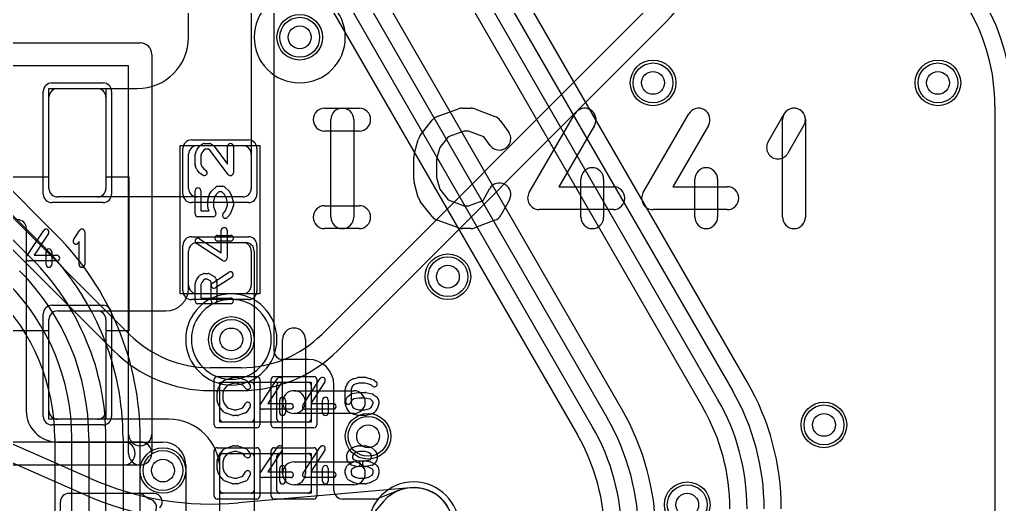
# Model space of a CAD drawing. Extents: x -1.5 to 30.7, y -0.5 to 30.
# Drawn here: x 14.94 to 23.54, y 11.3 to 15.56 of the extents above; entities that cross this region are included whole.
import ezdxf

# ---------------------------------------------------------------- set-up
doc = ezdxf.new("R2010")
doc.units = 0
for name, color, linetype in [('Hole', 1, 'CONTINUOUS'), ('L1', 3, 'CONTINUOUS'), ('L2', 3, 'CONTINUOUS'), ('L3', 3, 'CONTINUOUS'), ('L4', 3, 'CONTINUOUS'), ('MetalMask-A', 176, 'CONTINUOUS'), ('PartsArea-A', 111, 'CONTINUOUS'), ('PartsSilk-A', 221, 'CONTINUOUS'), ('Resist-A', 2, 'CONTINUOUS'), ('Resist-B', 2, 'CONTINUOUS'), ('Silk-A', 140, 'CONTINUOUS')]:
    doc.layers.add(name, color=color, linetype=linetype)

msp = doc.modelspace()

# ---------------------------------------------------------------- linework, layer by layer
at = {"layer": 'Hole'}
for centre in [(17.4, 15.4), (20.5, 15), (23, 15), (18.7, 13.3), (16.8, 12.75), (22, 12), (18, 11.9), (16.2, 11.6), (20.8, 11.3)]:
    msp.add_circle(centre, 0.1, dxfattribs=at)
at = {"layer": 'L1'}
for p, q in [((17.17504, 12.65004), (17.17504, 16.875)), ((16.425, 15.4), (16.425, 16.02503)), ((16.975, 16.02503), (16.975, 14.07497)), ((15.2, 14.07497), (15.2, 14.87503)), ((15.2, 14.075), (15.2, 14.875)), ((15.27497, 14.95), (15.975, 14.95)), ((15.275, 14.95), (15.625, 14.95)), ((15.7, 14.875), (15.7, 14.075)), ((16.5, 14.45), (16.9, 14.45)), ((16.425, 14.075), (16.425, 14.375)), ((16.975, 14.375), (16.975, 14.075)), ((16.90003, 14), (15.27497, 14)), ((15.625, 14), (15.275, 14)), ((16.9, 14), (16.5, 14)), ((14.99996, 13.72496), (14.99996, 12.125)), ((16.49997, 13.6), (16.92503, 13.6)), ((16.5, 13.6), (16.9, 13.6)), ((16.425, 13.2), (16.425, 13.52503)), ((16.425, 13.225), (16.425, 13.525)), ((16.975, 13.525), (16.975, 13.225)), ((17, 13.52503), (17, 10.27497)), ((16.9, 13.15), (16.5, 13.15)), ((15.27497, 13), (16.225, 13)), ((15.275, 13), (15.625, 13)), ((15.2, 12.12497), (15.2, 12.92503)), ((15.2, 12.125), (15.2, 12.925)), ((15.7, 12.925), (15.7, 12.125)), ((17.25, 12.2), (17.25, 12.75)), ((17.45, 12.75), (17.45, 12.2)), ((17.475, 12.57504), (17.25004, 12.57504)), ((16.7, 12.05), (16.7, 12.35)), ((16.725, 12.375), (16.975, 12.375)), ((17, 12.35), (17, 12.05)), ((17.2, 12.05), (17.2, 12.35)), ((17.225, 12.375), (17.475, 12.375)), ((17.35, 12.3), (17.875, 12.3)), ((17.5, 12.35), (17.5, 12.05)), ((17.70004, 11.42504), (17.70004, 12.35)), ((17.25, 11.575), (17.25, 12.2)), ((17.45, 12.2), (17.45, 11.575)), ((16.25, 12.05), (15.27497, 12.05)), ((15.625, 12.05), (15.275, 12.05)), ((17.875, 12.1), (17.35, 12.1)), ((16.975, 12.025), (16.725, 12.025)), ((17.475, 12.025), (17.225, 12.025)), ((15.275, 11.84996), (16.2, 11.84996)), ((16.7, 11.425), (16.7, 11.725)), ((16.725, 11.75), (16.975, 11.75)), ((17, 11.725), (17, 11.425)), ((17.2, 11.425), (17.2, 11.725)), ((17.225, 11.75), (17.475, 11.75)), ((17.5, 11.725), (17.5, 11.425)), ((16.4, 11.64996), (16.4, 10.92503)), ((17.35, 11.675), (17.875, 11.675)), ((16.7, 10.27497), (16.7, 11.6)), ((17.875, 11.475), (17.35, 11.475)), ((16.975, 11.4), (16.725, 11.4)), ((17.475, 11.4), (17.225, 11.4)), ((18.05997, 11.35004), (17.77504, 11.35004)), ((18.2739, 11.42654), (18.08743, 11.35525))]:
    msp.add_line(p, q, dxfattribs=at)
for centre in [(17.4, 15.4), (20.5, 15), (23, 15), (18.7, 13.3), (16.8, 12.75), (22, 12), (18, 11.9), (16.2, 11.6), (20.8, 11.3)]:
    msp.add_circle(centre, 0.2, dxfattribs=at)
for centre, radius, start, end in [((15.975, 15.4), 0.45, -90, 0), ((15.27497, 14.87503), 0.07497, 90, 180), ((15.275, 14.875), 0.075, 90, 180), ((15.625, 14.875), 0.075, 0, 90), ((16.5, 14.375), 0.075, 90, 180), ((16.9, 14.375), 0.075, 0, 90), ((15.275, 14.075), 0.075, 180, -90), ((15.27497, 14.07497), 0.07497, 180, -90), ((15.625, 14.075), 0.075, -90, 0), ((16.5, 14.075), 0.075, 180, -90), ((16.9, 14.075), 0.075, -90, 0), ((16.90003, 14.07497), 0.07497, -90, 0), ((14.92496, 13.72496), 0.075, 0, 90), ((16.49997, 13.52503), 0.07497, 90, 180), ((16.5, 13.525), 0.075, 90, 180), ((16.9, 13.525), 0.075, 0, 90), ((16.92503, 13.52503), 0.07497, 0, 90), ((16.225, 13.2), 0.2, -90, 0), ((16.5, 13.225), 0.075, 180, -90), ((16.9, 13.225), 0.075, -90, 0), ((15.27497, 12.92503), 0.07497, 90, 180), ((15.275, 12.925), 0.075, 90, 180), ((15.625, 12.925), 0.075, 0, 90), ((17.35, 12.75), 0.1, 0, 180), ((17.25004, 12.65004), 0.075, 180, -90), ((17.475, 12.35), 0.22504, 0, 90), ((16.725, 12.35), 0.025, 90, 180), ((16.975, 12.35), 0.025, 0, 90), ((17.225, 12.35), 0.025, 90, 180), ((17.35, 12.2), 0.1, 90, -90), ((17.35, 12.2), 0.1, 0, 180), ((17.475, 12.35), 0.025, 0, 90), ((17.875, 12.2), 0.1, -90, 90), ((15.275, 12.125), 0.27504, 180, -90), ((15.275, 12.125), 0.075, 180, -90), ((15.27497, 12.12497), 0.07497, 180, -90), ((15.625, 12.125), 0.075, -90, 0), ((17.35, 12.2), 0.1, 180, 0), ((16.25, 11.6), 0.45, 0, 90), ((16.725, 12.05), 0.025, 180, -90), ((16.975, 12.05), 0.025, -90, 0), ((17.225, 12.05), 0.025, 180, -90), ((17.475, 12.05), 0.025, -90, 0), ((16.2, 11.64996), 0.2, 0, 90), ((16.725, 11.725), 0.025, 90, 180), ((16.975, 11.725), 0.025, 0, 90), ((17.225, 11.725), 0.025, 90, 180), ((17.475, 11.725), 0.025, 0, 90), ((17.35, 11.575), 0.1, 90, -90), ((17.875, 11.575), 0.1, -90, 90), ((17.35, 11.575), 0.1, 180, 0), ((18.4, 11.1), 0.35004, 24.584567, 110.650876), ((16.725, 11.425), 0.025, 180, -90), ((16.975, 11.425), 0.025, -90, 0), ((17.225, 11.425), 0.025, 180, -90), ((17.475, 11.425), 0.025, -90, 0), ((17.77504, 11.42504), 0.075, 180, -90), ((18.05997, 11.42504), 0.075, -90, -68.522044), ((18.24817, 11.49699), 0.075, -69.936615, -68.326261), ((18.36427, 11.19339), 0.25005, 110.563554, 110.703549), ((18.2501, 11.49773), 0.075, -69.43859, -69.349176)]:
    msp.add_arc(centre, radius, start, end, dxfattribs=at)
at = {"layer": 'L2'}
for p, q in [((20.46066, 15.66204), (17.59289, 12.79427)), ((17.73434, 12.65282), (20.60211, 15.52059)), ((15.90711, 12.79427), (13.99289, 14.70849)), ((13.85144, 14.56704), (15.76566, 12.65282)), ((15.56491, 11.5294), (11.94071, 13.12051)), ((11.8804, 12.98313), (15.5046, 11.39202)), ((16.88579, 12.50138), (16.61421, 12.50138)), ((16.61421, 12.30134), (16.88579, 12.30134)), ((18.36931, 11.44869), (16.86253, 11.31607))]:
    msp.add_line(p, q, dxfattribs=at)
for centre in [(20.5, 15), (23, 15), (18.7, 13.3), (16.8, 12.75), (22, 12), (18, 11.9), (16.2, 11.6), (20.8, 11.3)]:
    msp.add_circle(centre, 0.2, dxfattribs=at)
for centre, radius, start, end in [((19.4, 16.7227), 1.70004, -45, 0), ((17.4, 15.4), 0.40004, 90, -90), ((17.4, 15.4), 0.40004, -90, 90), ((16.61421, 13.50138), 1, -134.999595, -90), ((16.88578, 13.50138), 1, -89.999427, -45), ((16.61422, 13.50138), 1.20004, -135, -90.000477), ((16.88579, 13.50138), 1.20004, -90, -45.000338), ((16.63017, 13.95582), 2.64996, -113.702694, -84.969591), ((18.4, 11.1), 0.35004, -84.970065, 95.029935), ((16.63017, 13.95582), 2.8, -113.702659, -84.969731)]:
    msp.add_arc(centre, radius, start, end, dxfattribs=at)
at = {"layer": 'L3'}
for centre in [(17.4, 15.4), (20.5, 15), (23, 15), (18.7, 13.3), (22, 12), (18, 11.9), (16.2, 11.6), (20.8, 11.3)]:
    msp.add_circle(centre, 0.2, dxfattribs=at)
for centre, start, end in [((16.8, 12.75), 90, -90), ((16.8, 12.75), -90, 90), ((18.4, 11.1), 90, -90), ((18.4, 11.1), -90, 90)]:
    msp.add_arc(centre, 0.40004, start, end, dxfattribs=at)
at = {"layer": 'L4'}
for p, q in [((21.32694, 12.37665), (18.62886, 17.04985)), ((18.49893, 16.97481), (21.197, 12.3016)), ((21.0671, 12.2266), (18.36902, 16.89981)), ((18.23908, 16.82479), (20.93716, 12.15157)), ((20.22694, 12.1374), (17.66284, 16.57856)), ((19.9671, 11.98736), (17.403, 16.42853)), ((17.5329, 16.50353), (20.097, 12.06236)), ((17.27306, 16.35349), (19.83716, 11.91233)), ((15.26047, 13.66995), (12.84491, 16.08549)), ((12.73882, 15.9794), (15.15437, 13.56385)), ((15.04831, 13.45779), (12.63275, 15.87333)), ((23.49996, 14.7964), (23.49996, 3.21379)), ((15.24991, 11.88446), (15.24991, 10.90622)), ((15.39995, 10.67495), (15.39995, 11.88446)), ((15.54995, 11.88446), (15.54995, 10.67495)), ((15.69999, 10.36673), (15.69999, 11.88448)), ((15.84999, 11.88448), (15.84999, 10.36673)), ((16.00003, 10.36673), (16.00003, 11.88448)), ((18.13548, 11.32925), (15.53547, 8.32925))]:
    msp.add_line(p, q, dxfattribs=at)
for centre in [(17.4, 15.4), (20.5, 15), (23, 15), (18.7, 13.3), (16.8, 12.75), (22, 12), (18, 11.9), (16.2, 11.6), (20.8, 11.3)]:
    msp.add_circle(centre, 0.2, dxfattribs=at)
for centre, radius, start, end in [((21.8, 14.7964), 1.85, 0, 29.999953), ((21.8, 14.7964), 1.69996, 0, 29.999684), ((13.47499, 11.88448), 2.52504, 0, 44.99984), ((13.47499, 11.88448), 2.375, 0, 44.999829), ((13.47499, 11.88448), 2.225, 0, 44.999818), ((13.47495, 11.88446), 2.075, 0, 45.000195), ((13.47495, 11.88446), 1.925, 0, 45.00021), ((13.47495, 11.88446), 1.77496, 0, 45.000228), ((16.8, 12.75), 0.35004, 90, -90), ((16.8, 12.75), 0.35004, -90, 90), ((19.4, 11.2641), 2.075, 0, 30.000012), ((19.39999, 11.26412), 2.22505, -0.000515, 30.000109), ((19.4, 11.2641), 1.925, 0, 29.999984), ((18.29999, 11.02487), 2.22505, -0.000258, 30.000109), ((19.4, 11.2641), 1.77496, 0, 29.999728), ((18.3, 11.02486), 2.075, 0, 30.000012), ((18.3, 11.02486), 1.925, 0, 29.999984), ((18.3, 11.02486), 1.77496, 0, 29.999728), ((18.40003, 11.10003), 0.35004, -40.920156, 139.092626)]:
    msp.add_arc(centre, radius, start, end, dxfattribs=at)
at = {"layer": 'MetalMask-A'}
for p, q in [((15.2, 14.075), (15.2, 14.875)), ((15.275, 14.95), (15.625, 14.95)), ((15.7, 14.875), (15.7, 14.075)), ((16.5, 14.45), (16.9, 14.45)), ((16.425, 14.075), (16.425, 14.375)), ((16.975, 14.375), (16.975, 14.075)), ((15.625, 14), (15.275, 14)), ((16.9, 14), (16.5, 14)), ((16.5, 13.6), (16.9, 13.6)), ((16.425, 13.225), (16.425, 13.525)), ((16.975, 13.525), (16.975, 13.225)), ((16.9, 13.15), (16.5, 13.15)), ((15.275, 13), (15.625, 13)), ((15.2, 12.125), (15.2, 12.925)), ((15.7, 12.925), (15.7, 12.125)), ((16.7, 12.05), (16.7, 12.35)), ((16.725, 12.375), (16.975, 12.375)), ((17, 12.35), (17, 12.05)), ((17.2, 12.05), (17.2, 12.35)), ((17.225, 12.375), (17.475, 12.375)), ((17.5, 12.35), (17.5, 12.05)), ((15.625, 12.05), (15.275, 12.05)), ((16.975, 12.025), (16.725, 12.025)), ((17.475, 12.025), (17.225, 12.025)), ((16.7, 11.425), (16.7, 11.725)), ((16.725, 11.75), (16.975, 11.75)), ((17, 11.725), (17, 11.425)), ((17.2, 11.425), (17.2, 11.725)), ((17.225, 11.75), (17.475, 11.75)), ((17.5, 11.725), (17.5, 11.425)), ((16.975, 11.4), (16.725, 11.4)), ((17.475, 11.4), (17.225, 11.4))]:
    msp.add_line(p, q, dxfattribs=at)
for centre, radius, start, end in [((15.275, 14.875), 0.075, 90, 180), ((15.625, 14.875), 0.075, 0, 90), ((16.5, 14.375), 0.075, 90, 180), ((16.9, 14.375), 0.075, 0, 90), ((15.275, 14.075), 0.075, 180, -90), ((15.625, 14.075), 0.075, -90, 0), ((16.5, 14.075), 0.075, 180, -90), ((16.9, 14.075), 0.075, -90, 0), ((16.5, 13.525), 0.075, 90, 180), ((16.9, 13.525), 0.075, 0, 90), ((16.5, 13.225), 0.075, 180, -90), ((16.9, 13.225), 0.075, -90, 0), ((15.275, 12.925), 0.075, 90, 180), ((15.625, 12.925), 0.075, 0, 90), ((16.725, 12.35), 0.025, 90, 180), ((16.975, 12.35), 0.025, 0, 90), ((17.225, 12.35), 0.025, 90, 180), ((17.475, 12.35), 0.025, 0, 90), ((15.275, 12.125), 0.075, 180, -90), ((15.625, 12.125), 0.075, -90, 0), ((16.725, 12.05), 0.025, 180, -90), ((16.975, 12.05), 0.025, -90, 0), ((17.225, 12.05), 0.025, 180, -90), ((17.475, 12.05), 0.025, -90, 0), ((16.725, 11.725), 0.025, 90, 180), ((16.975, 11.725), 0.025, 0, 90), ((17.225, 11.725), 0.025, 90, 180), ((17.475, 11.725), 0.025, 0, 90), ((16.725, 11.425), 0.025, 180, -90), ((16.975, 11.425), 0.025, -90, 0), ((17.225, 11.425), 0.025, 180, -90), ((17.475, 11.425), 0.025, -90, 0)]:
    msp.add_arc(centre, radius, start, end, dxfattribs=at)
at = {"layer": 'PartsArea-A'}
for p, q in [((15.2, 14.175), (15.2, 14.95)), ((15.2, 14.95), (15.7, 14.95)), ((15.7, 14.95), (15.7, 14.175)), ((16.35, 13.15), (16.35, 14.45)), ((16.35, 14.45), (17.05, 14.45)), ((17.05, 14.45), (17.05, 13.15)), ((14.7, 14.175), (15.2, 14.175)), ((15.7, 14.175), (15.9, 14.175)), ((15.9, 14.175), (15.9, 12.825)), ((17.05, 13.15), (16.35, 13.15)), ((15.2, 12.825), (14.4, 12.825)), ((15.2, 12.05), (15.2, 12.825)), ((15.9, 12.825), (15.7, 12.825)), ((15.7, 12.825), (15.7, 12.05)), ((16.7, 12.025), (16.7, 12.375)), ((16.7, 12.375), (17.5, 12.375)), ((17.5, 12.375), (17.5, 12.025)), ((15.7, 12.05), (15.2, 12.05)), ((17.5, 12.025), (16.7, 12.025)), ((16.7, 11.4), (16.7, 11.75)), ((16.7, 11.75), (17.5, 11.75)), ((17.5, 11.75), (17.5, 11.4)), ((17.5, 11.4), (16.7, 11.4))]:
    msp.add_line(p, q, dxfattribs=at)
at = {"layer": 'PartsSilk-A'}
for p, q in [((13.6, 15.3516), (16, 15.3516)), ((16.1016, 15.25), (16.1016, 11.75)), ((15.8984, 15.1484), (13.7016, 15.1484)), ((15.8984, 11.75), (15.8984, 15.1484)), ((16.4983, 14.41331), (16.52052, 14.44387)), ((16.52749, 14.45037), (16.54971, 14.46426)), ((16.56296, 14.46806), (16.60741, 14.46806)), ((16.62066, 14.46426), (16.64288, 14.45037)), ((16.64961, 14.4442), (16.76759, 14.28733)), ((16.76759, 14.28733), (16.76759, 14.44306)), ((16.81759, 14.44306), (16.81759, 14.2125)), ((16.48241, 14.28472), (16.48241, 14.37083)), ((16.4842, 14.38011), (16.49531, 14.40789)), ((16.54057, 14.38643), (16.53241, 14.36602)), ((16.53241, 14.36602), (16.53241, 14.28912)), ((16.55811, 14.41054), (16.54057, 14.38643)), ((16.57013, 14.41806), (16.55811, 14.41054)), ((16.60024, 14.41806), (16.57013, 14.41806)), ((16.61244, 14.41043), (16.60024, 14.41806)), ((16.77261, 14.19747), (16.61244, 14.41043)), ((16.49503, 14.24563), (16.48392, 14.27618)), ((16.53241, 14.28912), (16.54061, 14.26658)), ((16.52122, 14.21077), (16.499, 14.23855)), ((16.54971, 14.1913), (16.52749, 14.20519)), ((16.54061, 14.26658), (16.5576, 14.24533)), ((16.5576, 14.24533), (16.57621, 14.2337)), ((16.48241, 13.85139), (16.48241, 14.05417)), ((16.53241, 14.05417), (16.53241, 13.87639)), ((16.59427, 13.97134), (16.60538, 14.01578)), ((16.60883, 14.02359), (16.62735, 14.05137)), ((16.63125, 14.05593), (16.66458, 14.08649)), ((16.66727, 14.02112), (16.65283, 13.99946)), ((16.69121, 14.04306), (16.66727, 14.02112)), ((16.68148, 14.09306), (16.72593, 14.09306)), ((16.7162, 14.04306), (16.69121, 14.04306)), ((16.73921, 14.02196), (16.7162, 14.04306)), ((16.75797, 13.98678), (16.73921, 14.02196)), ((16.74283, 14.08649), (16.77616, 14.05593)), ((16.78132, 14.04926), (16.80354, 14.00759)), ((16.59352, 13.90972), (16.59352, 13.96528)), ((16.65283, 13.99946), (16.64352, 13.9622)), ((16.64352, 13.9622), (16.64352, 13.91432)), ((16.7484, 13.87784), (16.76759, 13.92821)), ((16.76759, 13.94831), (16.75797, 13.98678)), ((16.76759, 13.92821), (16.76759, 13.94831)), ((16.80573, 14.00189), (16.81684, 13.95745)), ((16.81759, 13.95139), (16.81759, 13.92361)), ((16.53241, 13.87639), (16.60446, 13.87639)), ((16.60446, 13.87639), (16.59516, 13.90082)), ((16.64352, 13.91432), (16.6641, 13.86029)), ((16.72863, 13.85312), (16.7484, 13.87784)), ((16.78989, 13.84966), (16.76767, 13.82188)), ((16.81595, 13.91471), (16.79373, 13.85638)), ((16.64074, 13.82639), (16.50741, 13.82639)), ((15.00407, 13.47663), (15.15407, 13.70626)), ((15.19593, 13.67892), (15.07119, 13.48796)), ((15.41513, 13.6247), (15.46791, 13.70618)), ((15.51389, 13.69259), (15.51389, 13.40741)), ((16.71204, 13.50869), (16.71204, 13.70694)), ((16.76204, 13.70694), (16.76204, 13.4625)), ((15.46389, 13.60801), (15.45709, 13.59752)), ((15.46389, 13.40741), (15.46389, 13.60801)), ((16.72337, 13.44157), (16.49374, 13.59157)), ((16.52108, 13.63343), (16.71204, 13.50869)), ((16.68148, 13.6625), (16.79259, 13.6625)), ((16.79259, 13.6125), (16.68148, 13.6125)), ((15.175, 13.40741), (15.175, 13.51852)), ((15.225, 13.51852), (15.225, 13.40741)), ((15.26944, 13.43796), (15.025, 13.43796)), ((15.07119, 13.48796), (15.26944, 13.48796)), ((16.52956, 13.31542), (16.55178, 13.32653)), ((16.56296, 13.32917), (16.5963, 13.32917)), ((16.60955, 13.32537), (16.65399, 13.29759)), ((16.63447, 13.24453), (16.77891, 13.33898)), ((16.48456, 13.24765), (16.49567, 13.27265)), ((16.4983, 13.2772), (16.52052, 13.30776)), ((16.54029, 13.24993), (16.53241, 13.2322)), ((16.55737, 13.27343), (16.54029, 13.24993)), ((16.56886, 13.27917), (16.55737, 13.27343)), ((16.58913, 13.27917), (16.56886, 13.27917)), ((16.61913, 13.26042), (16.58913, 13.27917)), ((16.62315, 13.24533), (16.61913, 13.26042)), ((16.62315, 13.0875), (16.62315, 13.24533)), ((16.80627, 13.29714), (16.66183, 13.20269)), ((16.6649, 13.28283), (16.67231, 13.25505)), ((16.67315, 13.24861), (16.67315, 13.0875)), ((16.48241, 13.0875), (16.48241, 13.2375)), ((16.53241, 13.2322), (16.53241, 13.1125)), ((16.53241, 13.1125), (16.79259, 13.1125)), ((16.79259, 13.0625), (16.50741, 13.0625)), ((16.69508, 12.34239), (16.73397, 12.38683)), ((16.74516, 12.39418), (16.8146, 12.4164)), ((16.82222, 12.41759), (16.85, 12.41759)), ((16.8579, 12.41631), (16.92457, 12.39409)), ((16.93588, 12.38637), (16.96365, 12.35304)), ((17.05407, 12.17663), (17.20407, 12.40626)), ((17.42907, 12.17663), (17.57907, 12.40626)), ((17.81889, 12.36315), (17.83278, 12.38167)), ((17.84004, 12.38818), (17.86504, 12.40299)), ((17.87091, 12.40552), (17.9098, 12.41663)), ((17.91667, 12.41759), (17.975, 12.41759)), ((17.98187, 12.41663), (18.02076, 12.40552)), ((18.02317, 12.40469), (18.05095, 12.39358)), ((18.05729, 12.38989), (18.07118, 12.37878)), ((16.67614, 12.28894), (16.69003, 12.33339)), ((16.73618, 12.31344), (16.725, 12.27766)), ((16.76702, 12.34868), (16.73618, 12.31344)), ((16.82612, 12.36759), (16.76702, 12.34868)), ((16.84594, 12.36759), (16.82612, 12.36759)), ((16.90202, 12.3489), (16.84594, 12.36759)), ((16.92523, 12.32104), (16.90202, 12.3489)), ((17.24593, 12.37892), (17.12119, 12.18796)), ((17.62093, 12.37892), (17.49619, 12.18796)), ((17.8, 12.18519), (17.8, 12.31481)), ((17.80192, 12.32442), (17.81581, 12.35776)), ((17.86077, 12.33565), (17.85, 12.30981)), ((17.85, 12.30981), (17.85, 12.19019)), ((17.8698, 12.34769), (17.86077, 12.33565)), ((17.88775, 12.35833), (17.8698, 12.34769)), ((17.92017, 12.36759), (17.88775, 12.35833)), ((17.9715, 12.36759), (17.92017, 12.36759)), ((18.00579, 12.35779), (17.9715, 12.36759)), ((18.02895, 12.34853), (18.00579, 12.35779)), ((18.03994, 12.33974), (18.02895, 12.34853)), ((16.675, 12.21852), (16.675, 12.28148)), ((16.69003, 12.16661), (16.67614, 12.21106)), ((16.725, 12.27766), (16.725, 12.22234)), ((16.725, 12.22234), (16.73618, 12.18656)), ((17.225, 12.10741), (17.225, 12.21852)), ((17.275, 12.21852), (17.275, 12.10741)), ((17.6, 12.10741), (17.6, 12.21852)), ((17.65, 12.21852), (17.65, 12.10741)), ((17.8038, 12.22066), (17.81769, 12.24288)), ((17.82228, 12.24832), (17.84728, 12.27054)), ((17.85818, 12.21333), (17.8462, 12.19416)), ((17.87485, 12.22814), (17.85818, 12.21333)), ((17.86041, 12.27661), (17.91319, 12.28402)), ((17.91842, 12.23426), (17.87485, 12.22814)), ((17.91667, 12.28426), (17.975, 12.28426)), ((17.97252, 12.23426), (17.91842, 12.23426)), ((18.02017, 12.22473), (17.97252, 12.23426)), ((17.9799, 12.28377), (18.03546, 12.27266)), ((18.03687, 12.21236), (18.02017, 12.22473)), ((18.04444, 12.20024), (18.03687, 12.21236)), ((18.04544, 12.26824), (18.07044, 12.24972)), ((18.07676, 12.24287), (18.09064, 12.22065)), ((16.73397, 12.11317), (16.69508, 12.15761)), ((16.73618, 12.18656), (16.76702, 12.15132)), ((16.76702, 12.15132), (16.82612, 12.13241)), ((16.82612, 12.13241), (16.84594, 12.13241)), ((16.84594, 12.13241), (16.90023, 12.1505)), ((16.90023, 12.1505), (16.92324, 12.18732)), ((16.96564, 12.16082), (16.93787, 12.11638)), ((17.31944, 12.13796), (17.075, 12.13796)), ((17.12119, 12.18796), (17.31944, 12.18796)), ((17.69444, 12.13796), (17.45, 12.13796)), ((17.49619, 12.18796), (17.69444, 12.18796)), ((17.81581, 12.14224), (17.80192, 12.17558)), ((17.83158, 12.11638), (17.81769, 12.1386)), ((17.85, 12.19019), (17.86118, 12.16336)), ((17.86118, 12.16336), (17.86992, 12.14937)), ((17.86992, 12.14937), (17.88633, 12.14208)), ((17.88633, 12.14208), (17.92017, 12.13241)), ((17.92017, 12.13241), (17.9715, 12.13241)), ((17.9715, 12.13241), (18.00579, 12.14221)), ((18.00579, 12.14221), (18.0248, 12.14981)), ((18.0248, 12.14981), (18.03327, 12.16336)), ((18.03327, 12.16336), (18.04444, 12.19019)), ((18.04444, 12.19019), (18.04444, 12.20024)), ((18.07676, 12.1386), (18.06287, 12.11638)), ((18.09252, 12.17558), (18.07864, 12.14224)), ((18.09444, 12.20741), (18.09444, 12.18519)), ((16.8146, 12.0836), (16.74516, 12.10582)), ((16.85, 12.08241), (16.82222, 12.08241)), ((16.92457, 12.10591), (16.8579, 12.08369)), ((17.86763, 12.09567), (17.84263, 12.10678)), ((17.9098, 12.08337), (17.87091, 12.09448)), ((17.975, 12.08241), (17.91667, 12.08241)), ((18.02076, 12.09448), (17.98187, 12.08337)), ((18.05095, 12.10642), (18.02317, 12.09531)), ((13.7016, 11.8516), (16, 11.8516)), ((16.69508, 11.74239), (16.73397, 11.78683)), ((16.74516, 11.79418), (16.8146, 11.8164)), ((16.82222, 11.81759), (16.85, 11.81759)), ((16.8579, 11.81631), (16.92457, 11.79409)), ((16.93588, 11.78637), (16.96365, 11.75304)), ((17.05407, 11.57663), (17.20407, 11.80626)), ((17.24593, 11.77892), (17.12119, 11.58796)), ((17.42907, 11.57663), (17.57907, 11.80626)), ((17.62093, 11.77892), (17.49619, 11.58796)), ((17.83617, 11.77795), (17.86117, 11.80017)), ((17.87091, 11.80552), (17.9098, 11.81663)), ((17.91667, 11.81759), (17.975, 11.81759)), ((17.98187, 11.81663), (18.02076, 11.80552)), ((18.02951, 11.801), (18.05729, 11.77878)), ((16.67614, 11.68894), (16.69003, 11.73339)), ((16.73618, 11.71344), (16.725, 11.67766)), ((16.76702, 11.74868), (16.73618, 11.71344)), ((16.82612, 11.76759), (16.76702, 11.74868)), ((16.84594, 11.76759), (16.82612, 11.76759)), ((16.90202, 11.7489), (16.84594, 11.76759)), ((16.92523, 11.72104), (16.90202, 11.7489)), ((17.81389, 11.7037), (17.81389, 11.73704)), ((17.81769, 11.75029), (17.83158, 11.77251)), ((17.87207, 11.74296), (17.86389, 11.72987)), ((17.86389, 11.72987), (17.86389, 11.71087)), ((17.86389, 11.71087), (17.87247, 11.69715)), ((17.89013, 11.75901), (17.87207, 11.74296)), ((17.87247, 11.69715), (17.87682, 11.6928)), ((17.87682, 11.6928), (17.90884, 11.68426)), ((17.92017, 11.76759), (17.89013, 11.75901)), ((17.9715, 11.76759), (17.92017, 11.76759)), ((17.9701, 11.68377), (18.01824, 11.6934)), ((18.0022, 11.75882), (17.9715, 11.76759)), ((18.02273, 11.7424), (18.0022, 11.75882)), ((18.01824, 11.6934), (18.02198, 11.69715)), ((18.02198, 11.69715), (18.03056, 11.71087)), ((18.03056, 11.72987), (18.02273, 11.7424)), ((18.03056, 11.71087), (18.03056, 11.72987)), ((18.06287, 11.77251), (18.07676, 11.75029)), ((18.08056, 11.73704), (18.08056, 11.7037)), ((16, 11.6484), (13.6, 11.6484)), ((16.675, 11.61852), (16.675, 11.68148)), ((16.69003, 11.56661), (16.67614, 11.61106)), ((16.725, 11.67766), (16.725, 11.62234)), ((16.725, 11.62234), (16.73618, 11.58656)), ((17.225, 11.50741), (17.225, 11.61852)), ((17.275, 11.61852), (17.275, 11.50741)), ((17.6, 11.50741), (17.6, 11.61852)), ((17.65, 11.61852), (17.65, 11.50741)), ((17.8, 11.57407), (17.8, 11.60741)), ((17.8038, 11.62066), (17.81769, 11.64288)), ((17.83158, 11.66823), (17.81769, 11.69045)), ((17.82649, 11.65134), (17.86538, 11.67356)), ((17.84621, 11.65269), (17.8351, 11.6638)), ((17.85675, 11.61104), (17.85, 11.60024)), ((17.88736, 11.62853), (17.85675, 11.61104)), ((17.89912, 11.6351), (17.85745, 11.64621)), ((17.87134, 11.67601), (17.89912, 11.68342)), ((17.912, 11.6351), (17.88736, 11.62853)), ((17.98283, 11.63426), (17.90556, 11.63426)), ((17.90884, 11.68426), (17.98611, 11.68426)), ((18.03546, 11.64586), (17.9799, 11.63475)), ((18.00467, 11.62844), (17.98283, 11.63426)), ((17.99255, 11.68342), (18.02033, 11.67601)), ((18.0379, 11.61072), (18.00467, 11.62844)), ((18.02565, 11.67391), (18.06732, 11.65169)), ((18.04444, 11.60024), (18.0379, 11.61072)), ((18.05935, 11.6638), (18.04824, 11.65269)), ((18.07676, 11.69045), (18.06287, 11.66823)), ((18.07676, 11.64287), (18.09064, 11.62065)), ((18.09444, 11.60741), (18.09444, 11.57407)), ((16.73397, 11.51317), (16.69508, 11.55761)), ((16.73618, 11.58656), (16.76702, 11.55132)), ((16.76702, 11.55132), (16.82612, 11.53241)), ((16.82612, 11.53241), (16.84594, 11.53241)), ((16.84594, 11.53241), (16.90023, 11.5505)), ((16.90023, 11.5505), (16.92324, 11.58732)), ((16.96564, 11.56082), (16.93787, 11.51638)), ((17.31944, 11.53796), (17.075, 11.53796)), ((17.12119, 11.58796), (17.31944, 11.58796)), ((17.69444, 11.53796), (17.45, 11.53796)), ((17.49619, 11.58796), (17.69444, 11.58796)), ((17.81581, 11.53112), (17.80192, 11.56445)), ((17.85, 11.60024), (17.85, 11.57907)), ((17.85, 11.57907), (17.85869, 11.55822)), ((17.85869, 11.55822), (17.88756, 11.54173)), ((17.88756, 11.54173), (17.92017, 11.53241)), ((17.92017, 11.53241), (17.9715, 11.53241)), ((17.9715, 11.53241), (18.00447, 11.54183)), ((18.00447, 11.54183), (18.03592, 11.5586)), ((18.03592, 11.5586), (18.04444, 11.57907)), ((18.04444, 11.57907), (18.04444, 11.60024)), ((18.09252, 11.56446), (18.07864, 11.53113)), ((16.8146, 11.4836), (16.74516, 11.50582)), ((16.85, 11.48241), (16.82222, 11.48241)), ((16.92457, 11.50591), (16.8579, 11.48369)), ((17.86538, 11.49681), (17.82649, 11.51903)), ((17.9098, 11.48337), (17.87091, 11.49448)), ((17.975, 11.48241), (17.91667, 11.48241)), ((18.02076, 11.49448), (17.98187, 11.48337)), ((18.06732, 11.51868), (18.02565, 11.49646)), ((15.375, 11.4), (16.11893, 11.4)), ((15.3, 10.58107), (15.3, 11.325))]:
    msp.add_line(p, q, dxfattribs=at)
for centre, radius, start, end in [((16, 15.25), 0.1016, 0, 90), ((16.54074, 14.42917), 0.025, 122.005383, 143.979316), ((16.56296, 14.44306), 0.025, 90, 122.010019), ((16.60741, 14.44306), 0.025, 57.994617, 90), ((16.62963, 14.42917), 0.025, 36.952397, 57.989981), ((16.79259, 14.44306), 0.025, 0, 180), ((16.50741, 14.37083), 0.025, 158.207103, 180), ((16.51852, 14.39861), 0.025, 143.982737, 158.202147), ((16.50741, 14.28472), 0.025, 180, -160.015388), ((16.51852, 14.25417), 0.025, -160.02081, -141.345223), ((16.54074, 14.22639), 0.025, -141.333033, -122.010019), ((16.56296, 14.2125), 0.025, -122.005383, 57.989981), ((16.79259, 14.2125), 0.025, -143.047603, 0), ((16.50741, 14.05417), 0.025, 0, 180), ((16.62963, 14.00972), 0.025, 146.303576, 165.963757), ((16.64815, 14.0375), 0.025, 132.5203, 146.309933), ((16.68148, 14.06806), 0.025, 90, 132.517452), ((16.72593, 14.06806), 0.025, 47.4797, 90), ((16.75926, 14.0375), 0.025, 28.061701, 47.482548), ((16.61852, 13.96528), 0.025, 165.969316, 180), ((16.78148, 13.99583), 0.025, 14.030684, 28.068205), ((16.79259, 13.95139), 0.025, 0, 14.036243), ((16.50741, 13.85139), 0.025, 180, -90), ((16.61852, 13.90972), 0.025, 180, -159.146359), ((16.64074, 13.85139), 0.025, -90, 20.856498), ((16.74815, 13.8375), 0.025, 141.333033, -38.654777), ((16.77037, 13.86528), 0.025, -38.666967, -20.853641), ((16.79259, 13.92361), 0.025, -20.856498, 0), ((15.175, 13.69259), 0.025, -33.149737, 146.846436), ((15.48889, 13.69259), 0.025, 0, 147.066193), ((16.73704, 13.70694), 0.025, 0, 180), ((15.43611, 13.61111), 0.025, 147.066457, -32.933807), ((16.50741, 13.6125), 0.025, 56.850263, -123.153564), ((16.68148, 13.6375), 0.025, 90, -90), ((16.79259, 13.6375), 0.025, -90, 90), ((15.2, 13.51852), 0.025, 0, 180), ((15.025, 13.46296), 0.025, 146.850263, -90), ((15.26944, 13.46296), 0.025, -90, 90), ((16.73704, 13.4625), 0.025, -123.149737, 0), ((15.2, 13.40741), 0.025, 180, 0), ((15.48889, 13.40741), 0.025, 180, 0), ((16.56296, 13.30417), 0.025, 90, 116.565051), ((16.5963, 13.30417), 0.025, 57.994617, 90), ((16.79259, 13.31806), 0.025, -56.818537, 123.180863), ((16.50741, 13.2375), 0.025, 156.049145, 180), ((16.51852, 13.2625), 0.025, 143.982737, 156.039637), ((16.54074, 13.29306), 0.025, 116.565051, 143.979316), ((16.64815, 13.22361), 0.025, 123.181463, -56.819137), ((16.64074, 13.27639), 0.025, 14.925513, 57.989981), ((16.64815, 13.24861), 0.025, 0, 14.935268), ((16.50741, 13.0875), 0.025, 180, -90), ((16.64815, 13.0875), 0.025, 180, 0), ((16.79259, 13.0875), 0.025, -90, 90), ((16.75278, 12.37037), 0.025, 107.746418, 138.811918), ((16.82222, 12.39259), 0.025, 90, 107.746418), ((16.85, 12.39259), 0.025, 71.579545, 90), ((16.91667, 12.37037), 0.025, 39.790899, 71.579545), ((17.225, 12.39259), 0.025, -33.149737, 146.846436), ((17.6, 12.39259), 0.025, -33.149737, 146.846436), ((17.85278, 12.36667), 0.025, 120.637524, 143.130102), ((17.87778, 12.38148), 0.025, 105.948544, 120.637524), ((17.91667, 12.39259), 0.025, 90, 105.948544), ((17.975, 12.39259), 0.025, 74.051456, 90), ((18.01389, 12.38148), 0.025, 68.207103, 74.051456), ((18.04167, 12.37037), 0.025, 51.333033, 68.207103), ((16.71389, 12.32593), 0.025, 138.811918, 162.637772), ((16.94444, 12.33704), 0.025, -140.209101, 39.800498), ((17.825, 12.31481), 0.025, 157.394238, 180), ((17.83889, 12.34815), 0.025, 143.130102, 157.394238), ((18.05556, 12.35926), 0.025, -128.666967, 51.345223), ((16.7, 12.28148), 0.025, 162.637772, 180), ((16.7, 12.21852), 0.025, 180, -162.637772), ((17.25, 12.21852), 0.025, 0, 180), ((17.625, 12.21852), 0.025, 0, 180), ((17.825, 12.20741), 0.025, 147.994617, -32.010019), ((17.83889, 12.22963), 0.025, 131.627831, 147.994617), ((17.86389, 12.25185), 0.025, 98.000474, 131.62783), ((17.91667, 12.25926), 0.025, 90, 98.000474), ((17.975, 12.25926), 0.025, 78.694563, 90), ((18.03056, 12.24815), 0.025, 53.473873, 78.694563), ((18.05556, 12.22963), 0.025, 31.985944, 53.473873), ((18.06944, 12.20741), 0.025, 0, 31.985944), ((16.71389, 12.17407), 0.025, -162.637772, -138.811918), ((16.94444, 12.17407), 0.025, -32.005383, 147.999253), ((17.075, 12.16296), 0.025, 146.850263, -90), ((17.31944, 12.16296), 0.025, -90, 90), ((17.45, 12.16296), 0.025, 146.850263, -90), ((17.69444, 12.16296), 0.025, -90, 90), ((17.825, 12.18519), 0.025, 180, -157.394238), ((17.83889, 12.15185), 0.025, -157.394238, -147.994617), ((18.05556, 12.15185), 0.025, -32.005383, -22.605762), ((18.06944, 12.18519), 0.025, -22.605762, 0), ((16.75278, 12.12963), 0.025, -138.811918, -107.746418), ((16.82222, 12.10741), 0.025, -107.746418, -90), ((16.85, 12.10741), 0.025, -90, -71.579545), ((16.91667, 12.12963), 0.025, -71.579545, -32.005383), ((17.25, 12.10741), 0.025, 180, 0), ((17.625, 12.10741), 0.025, 180, 0), ((17.85278, 12.12963), 0.025, -147.994617, -113.950855), ((17.87778, 12.11852), 0.025, -113.950855, -105.948544), ((17.91667, 12.10741), 0.025, -105.948544, -90), ((17.975, 12.10741), 0.025, -90, -74.051456), ((18.01389, 12.11852), 0.025, -74.051456, -68.207103), ((18.04167, 12.12963), 0.025, -68.207103, -32.005383), ((16, 11.75), 0.1016, -90, 90), ((16.75278, 11.77037), 0.025, 107.746418, 138.811918), ((16.82222, 11.79259), 0.025, 90, 107.746418), ((16.85, 11.79259), 0.025, 71.579545, 90), ((16.91667, 11.77037), 0.025, 39.790899, 71.579545), ((17.225, 11.79259), 0.025, -33.149737, 146.846436), ((17.6, 11.79259), 0.025, -33.149737, 146.846436), ((17.85278, 11.75926), 0.025, 131.627831, 147.994617), ((17.87778, 11.78148), 0.025, 105.948544, 131.62783), ((17.91667, 11.79259), 0.025, 90, 105.948544), ((17.975, 11.79259), 0.025, 74.051456, 90), ((18.01389, 11.78148), 0.025, 51.333033, 74.051456), ((18.04167, 11.75926), 0.025, 32.005383, 51.333033), ((16, 11.75), 0.1016, 180, 0), ((16.71389, 11.72593), 0.025, 138.811918, 162.637772), ((16.94444, 11.73704), 0.025, -140.209101, 39.800498), ((17.83889, 11.73704), 0.025, 147.994617, 180), ((17.83889, 11.7037), 0.025, 180, -147.994617), ((18.05556, 11.73704), 0.025, 0, 32.005383), ((18.05556, 11.7037), 0.025, -32.005383, 0), ((16.7, 11.68148), 0.025, 162.637772, 180), ((16.7, 11.61852), 0.025, 180, -162.637772), ((17.25, 11.61852), 0.025, 0, 180), ((17.625, 11.61852), 0.025, 0, 180), ((17.825, 11.60741), 0.025, 147.994617, 180), ((17.83889, 11.62963), 0.025, 119.733511, 147.989981), ((17.85278, 11.68148), 0.025, -147.994617, -135), ((17.86389, 11.67037), 0.025, -135, -104.925513), ((17.87778, 11.65185), 0.025, 104.925513, 119.741708), ((17.90556, 11.65926), 0.025, -75.074487, 104.935268), ((17.90556, 11.65926), 0.025, -104.925513, -90), ((17.975, 11.65926), 0.025, 101.305437, -78.692051), ((17.98611, 11.65926), 0.025, 75.074487, 90), ((18.01389, 11.65185), 0.025, 61.938299, 75.064732), ((18.03056, 11.67037), 0.025, -78.694563, -45), ((18.04167, 11.68148), 0.025, -45, -32.005383), ((18.05556, 11.62963), 0.025, 31.985944, 61.931795), ((18.06944, 11.60741), 0.025, 0, 31.991474), ((16.71389, 11.57407), 0.025, -162.637772, -138.811918), ((16.94444, 11.57407), 0.025, -32.005383, 147.999253), ((17.075, 11.56296), 0.025, 146.850263, -90), ((17.31944, 11.56296), 0.025, -90, 90), ((17.45, 11.56296), 0.025, 146.850263, -90), ((17.69444, 11.56296), 0.025, -90, 90), ((17.825, 11.57407), 0.025, 180, -157.376473), ((17.83889, 11.54074), 0.025, -157.373085, -119.741708), ((18.05556, 11.54074), 0.025, -61.938299, -22.608878), ((18.06944, 11.57407), 0.025, -22.605762, 0), ((16.75278, 11.52963), 0.025, -138.811918, -107.746418), ((16.82222, 11.50741), 0.025, -107.746418, -90), ((16.85, 11.50741), 0.025, -90, -71.579545), ((16.91667, 11.52963), 0.025, -71.579545, -32.005383), ((17.25, 11.50741), 0.025, 180, 0), ((17.625, 11.50741), 0.025, 180, 0), ((17.87778, 11.51852), 0.025, -119.733511, -105.94345), ((17.91667, 11.50741), 0.025, -105.948544, -90), ((17.975, 11.50741), 0.025, -90, -74.05655), ((18.01389, 11.51852), 0.025, -74.051456, -61.931795), ((15.375, 11.325), 0.075, 90, 180), ((16.11893, 11.325), 0.075, -44.994598, 90)]:
    msp.add_arc(centre, radius, start, end, dxfattribs=at)
at = {"layer": 'Resist-A'}
for p, q in [((15.225, 15), (15.675, 15)), ((15.15, 14.025), (15.15, 14.925)), ((15.75, 14.925), (15.75, 14.025)), ((16.45, 14.5), (16.95, 14.5)), ((16.375, 14.025), (16.375, 14.425)), ((17.025, 14.425), (17.025, 14.025)), ((15.675, 13.95), (15.225, 13.95)), ((16.95, 13.95), (16.45, 13.95)), ((16.45, 13.65), (16.95, 13.65)), ((16.375, 13.175), (16.375, 13.575)), ((17.025, 13.575), (17.025, 13.175)), ((16.95, 13.1), (16.45, 13.1)), ((15.225, 13.05), (15.675, 13.05)), ((15.15, 12.075), (15.15, 12.975)), ((15.75, 12.975), (15.75, 12.075)), ((16.65, 12), (16.65, 12.4)), ((16.675, 12.425), (17.025, 12.425)), ((17.05, 12.4), (17.05, 12)), ((17.15, 12), (17.15, 12.4)), ((17.175, 12.425), (17.525, 12.425)), ((17.55, 12.4), (17.55, 12)), ((15.675, 12), (15.225, 12)), ((17.025, 11.975), (16.675, 11.975)), ((17.525, 11.975), (17.175, 11.975)), ((16.675, 11.8), (17.025, 11.8)), ((17.175, 11.8), (17.525, 11.8)), ((16.65, 11.375), (16.65, 11.775)), ((17.05, 11.775), (17.05, 11.375)), ((17.15, 11.375), (17.15, 11.775)), ((17.55, 11.775), (17.55, 11.375)), ((17.025, 11.35), (16.675, 11.35)), ((17.525, 11.35), (17.175, 11.35))]:
    msp.add_line(p, q, dxfattribs=at)
for centre in [(17.4, 15.4), (20.5, 15), (23, 15), (18.7, 13.3), (16.8, 12.75), (22, 12), (18, 11.9), (16.2, 11.6), (20.8, 11.3)]:
    msp.add_circle(centre, 0.175, dxfattribs=at)
for centre, radius, start, end in [((15.225, 14.925), 0.075, 90, 180), ((15.675, 14.925), 0.075, 0, 90), ((16.45, 14.425), 0.075, 90, 180), ((16.95, 14.425), 0.075, 0, 90), ((15.225, 14.025), 0.075, 180, -90), ((15.675, 14.025), 0.075, -90, 0), ((16.45, 14.025), 0.075, 180, -90), ((16.95, 14.025), 0.075, -90, 0), ((16.45, 13.575), 0.075, 90, 180), ((16.95, 13.575), 0.075, 0, 90), ((16.45, 13.175), 0.075, 180, -90), ((16.95, 13.175), 0.075, -90, 0), ((15.225, 12.975), 0.075, 90, 180), ((15.675, 12.975), 0.075, 0, 90), ((16.675, 12.4), 0.025, 90, 180), ((17.025, 12.4), 0.025, 0, 90), ((17.175, 12.4), 0.025, 90, 180), ((17.525, 12.4), 0.025, 0, 90), ((15.225, 12.075), 0.075, 180, -90), ((15.675, 12.075), 0.075, -90, 0), ((16.675, 12), 0.025, 180, -90), ((17.025, 12), 0.025, -90, 0), ((17.175, 12), 0.025, 180, -90), ((17.525, 12), 0.025, -90, 0), ((16.675, 11.775), 0.025, 90, 180), ((17.025, 11.775), 0.025, 0, 90), ((17.175, 11.775), 0.025, 90, 180), ((17.525, 11.775), 0.025, 0, 90), ((16.675, 11.375), 0.025, 180, -90), ((17.025, 11.375), 0.025, -90, 0), ((17.175, 11.375), 0.025, 180, -90), ((17.525, 11.375), 0.025, -90, 0)]:
    msp.add_arc(centre, radius, start, end, dxfattribs=at)
at = {"layer": 'Resist-B'}
for centre in [(17.4, 15.4), (20.5, 15), (23, 15), (18.7, 13.3), (16.8, 12.75), (22, 12), (18, 11.9), (16.2, 11.6), (20.8, 11.3)]:
    msp.add_circle(centre, 0.175, dxfattribs=at)
at = {"layer": 'Silk-A'}
for p, q in [((14.71906, 15.3516), (16, 15.3516)), ((16.1016, 15.25), (16.1016, 11.9191)), ((15.8984, 15.1484), (14.71906, 15.1484)), ((15.8984, 11.9191), (15.8984, 15.1484)), ((17.61852, 14.77778), (17.92222, 14.77778)), ((18.60687, 14.7052), (18.79206, 14.77187)), ((18.82593, 14.77778), (18.9, 14.77778)), ((18.93511, 14.77141), (19.11289, 14.70474)), ((19.41352, 14.0391), (19.81352, 14.72799)), ((20.41352, 14.0391), (20.81352, 14.72799)), ((21.50964, 14.48323), (21.65038, 14.72768)), ((17.67407, 13.82222), (17.67407, 14.67778)), ((17.87407, 14.67778), (17.87407, 13.82222)), ((18.4581, 14.53917), (18.5618, 14.6725)), ((19.15814, 14.67063), (19.23221, 14.57063)), ((19.98648, 14.62757), (19.6737, 14.08889)), ((20.98648, 14.62757), (20.6737, 14.08889)), ((21.63704, 13.82222), (21.63704, 14.67778)), ((21.8237, 14.62788), (21.68296, 14.38343)), ((21.83704, 14.67778), (21.83704, 13.82222)), ((17.92222, 14.57778), (17.61852, 14.57778)), ((18.84338, 14.57778), (18.70188, 14.52684)), ((18.88187, 14.57778), (18.84338, 14.57778)), ((19.01501, 14.52785), (18.88187, 14.57778)), ((18.40365, 14.37121), (18.44069, 14.50455)), ((18.70188, 14.52684), (18.6281, 14.43198)), ((19.07149, 14.45159), (19.01501, 14.52785)), ((18.6281, 14.43198), (18.6, 14.33081)), ((18.4, 14.15556), (18.4, 14.34444)), ((18.6, 14.33081), (18.6, 14.16919)), ((18.44069, 13.99545), (18.40365, 14.12879)), ((18.6, 14.16919), (18.6281, 14.06802)), ((19.86667, 13.82222), (19.86667, 14.15556)), ((20.06667, 14.15556), (20.06667, 13.82222)), ((20.86667, 13.82222), (20.86667, 14.15556)), ((21.06667, 14.15556), (21.06667, 13.82222)), ((18.6281, 14.06802), (18.70188, 13.97316)), ((19.00823, 13.96961), (19.06443, 14.07078)), ((19.6737, 14.08889), (20.15185, 14.08889)), ((20.6737, 14.08889), (21.15185, 14.08889)), ((18.5618, 13.8275), (18.4581, 13.96083)), ((18.70188, 13.97316), (18.84338, 13.92222)), ((18.88187, 13.92222), (19.00823, 13.96961)), ((19.23927, 13.97366), (19.1652, 13.84033)), ((17.61852, 13.92222), (17.92222, 13.92222)), ((18.84338, 13.92222), (18.88187, 13.92222)), ((20.15185, 13.88889), (19.5, 13.88889)), ((21.15185, 13.88889), (20.5, 13.88889)), ((18.79206, 13.72813), (18.60687, 13.7948)), ((19.11289, 13.79526), (18.93511, 13.72859)), ((17.92222, 13.72222), (17.61852, 13.72222)), ((18.9, 13.72222), (18.82593, 13.72222)), ((13.7016, 11.8516), (15.85456, 11.8516)), ((15.85456, 11.6484), (13.6, 11.6484)), ((15.375, 11.4), (15.98349, 11.4)), ((15.3, 10.84187), (15.3, 11.325))]:
    msp.add_line(p, q, dxfattribs=at)
for centre, radius, start, end in [((16, 15.25), 0.1016, 0, 90), ((17.61852, 14.67778), 0.1, 90, -90), ((17.77407, 14.67778), 0.1, 0, 180), ((17.92222, 14.67778), 0.1, -90, 90), ((18.64074, 14.61111), 0.1, 109.797583, 142.128534), ((18.82593, 14.67778), 0.1, 90, 109.797583), ((18.9, 14.67778), 0.1, 69.444625, 90), ((19.07778, 14.61111), 0.1, 36.526127, 69.444625), ((19.9, 14.67778), 0.1, -30.139308, 149.858655), ((20.9, 14.67778), 0.1, -30.139308, 149.858655), ((21.73704, 14.67778), 0.1, 0, 180), ((21.73704, 14.67778), 0.1, -29.933919, 150.069182), ((18.53704, 14.47778), 0.1, 142.128534, 164.472515), ((19.15185, 14.51111), 0.1, -143.473873, 36.527348), ((21.5963, 14.43333), 0.1, 150.066081, -29.930818), ((18.5, 14.34444), 0.1, 164.472515, 180), ((19.96667, 14.15556), 0.1, 0, 180), ((20.96667, 14.15556), 0.1, 0, 180), ((18.5, 14.15556), 0.1, 180, -164.472515), ((19.15185, 14.02222), 0.1, -29.051265, 150.946126), ((19.5, 13.98889), 0.1, 149.860692, -90), ((20.15185, 13.98889), 0.1, -90, 90), ((20.5, 13.98889), 0.1, 149.860692, -90), ((21.15185, 13.98889), 0.1, -90, 90), ((18.53704, 14.02222), 0.1, -164.472515, -142.128534), ((17.61852, 13.82222), 0.1, 90, -90), ((17.92222, 13.82222), 0.1, -90, 90), ((17.77407, 13.82222), 0.1, 180, 0), ((18.64074, 13.88889), 0.1, -142.128534, -109.797583), ((19.07778, 13.88889), 0.1, -69.444625, -29.051265), ((19.96667, 13.82222), 0.1, 180, 0), ((20.96667, 13.82222), 0.1, 180, 0), ((21.73704, 13.82222), 0.1, 180, 0), ((18.82593, 13.82222), 0.1, -109.797583, -90), ((18.9, 13.82222), 0.1, -90, -69.444625), ((16, 11.9191), 0.1016, 180, 0), ((15.85456, 11.75), 0.1016, -90, 90), ((15.375, 11.325), 0.075, 90, 180), ((15.98349, 11.325), 0.075, 51.783994, 90), ((16.2, 11.6), 0.275, -128.213046, -111.932951), ((16.06927, 11.27533), 0.075, -45, 68.069492)]:
    msp.add_arc(centre, radius, start, end, dxfattribs=at)

doc.saveas('drawing.dxf')
